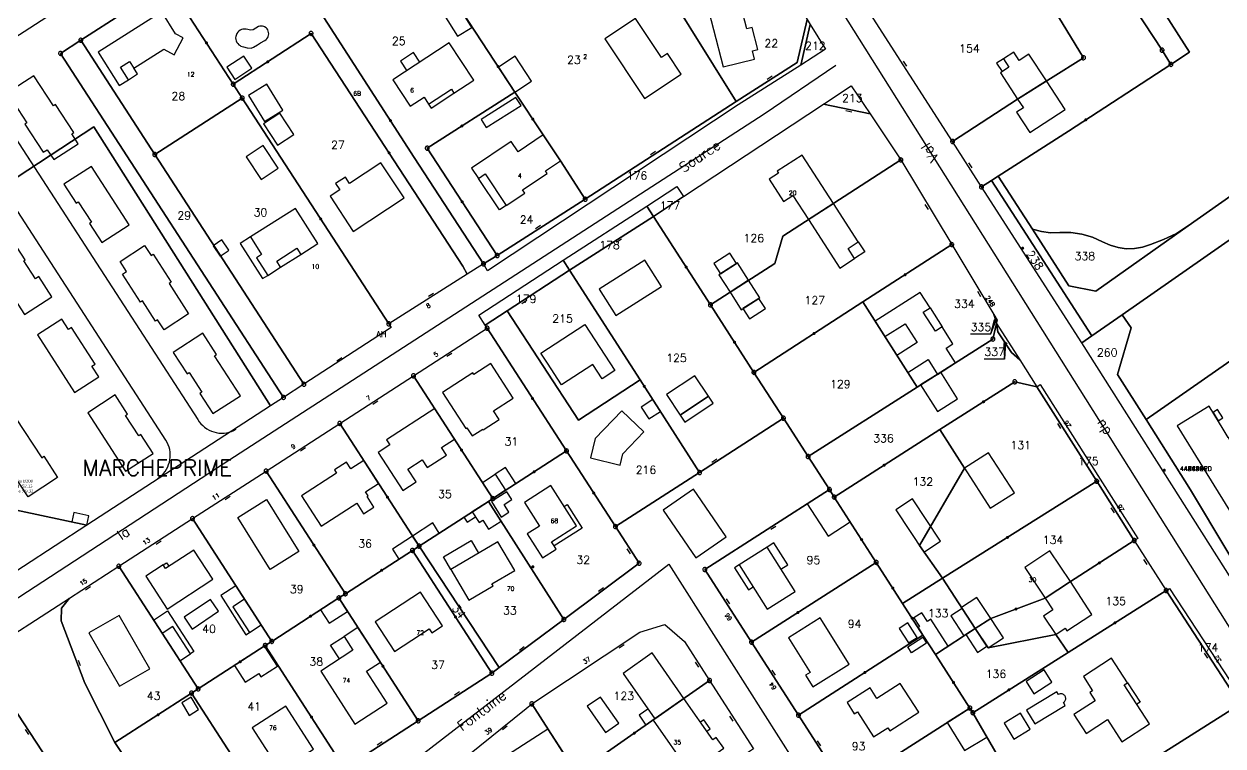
# Model space of a CAD drawing. Header units: metres. Extents: x 394605 to 1395358, y 4171135 to 6406139.
# Drawn here: x 1394621.4 to 1394921, y 4172516.6 to 4172697 of the extents above; entities that cross this region are included whole.
import ezdxf
from ezdxf import colors
from ezdxf.entities.mleader import LeaderData, LeaderLine
from ezdxf.math import Vec2, Vec3

# ---------------------------------------------------------------- set-up
doc = ezdxf.new("R2010")
doc.units = ezdxf.units.M
doc.header["$LTSCALE"] = 2
doc.layers.add('T-EAUX USEES', color=36, linetype='Continuous')
doc.layers.add('T-SECTION AH', color=3, linetype='Continuous')
doc.styles.get("Standard").update_dxf_attribs({"font": 'txt.shx'})
doc.styles.add('Times', font='times.ttf', dxfattribs={"height": 1.5})

# ---------------------------------------------------------------- blocks, each defined once
blk = doc.blocks.new('BORLIPRO')
blk.add_lwpolyline([(-0.07, 0.5), (-0.19, 0.47), (-0.31, 0.4), (-0.4, 0.31), (-0.47, 0.19), (-0.5, 0.07), (-0.5, -0.07), (-0.47, -0.19), (-0.4, -0.31), (-0.31, -0.4), (-0.19, -0.47), (-0.07, -0.5), (0.07, -0.5), (0.19, -0.47), (0.31, -0.4), (0.4, -0.31), (0.47, -0.19), (0.5, -0.07), (0.5, 0.07), (0.47, 0.19), (0.4, 0.31), (0.31, 0.4), (0.19, 0.47), (0.07, 0.5)], close=True)
blk = doc.blocks.new('CLOTMI')
at = {"const_width": 0.38}
blk.add_lwpolyline([(-0.19, 0, 1), (0.19, 0, 1)], format="xyb", close=True, dxfattribs=at)
blk = doc.blocks.new('MURNOMI')
blk.add_line((-0.75, 0.5), (0.75, 0.5))
blk = doc.blocks.new('CLOTNOMI')
at = {"const_width": 0.38}
blk.add_lwpolyline([(-0.19, 0.37, 1), (0.19, 0.37, 1)], format="xyb", close=True, dxfattribs=at)
blk = doc.blocks.new('_None')

msp = doc.modelspace()

# ---------------------------------------------------------------- linework, layer by layer
at = {"layer": 'T-SECTION AH', "color": 45, "flags": 128}
for points in [[(1394966.91, 4172475.69), (1394923.6, 4172544.72), (1394824.09, 4172702.85), (1394723.16, 4172860.13)], [(1395174.37, 4172716.21), (1395159.39, 4172625.89), (1395155.57, 4172623.12), (1395129.4, 4172663.8), (1395074.67, 4172748.88), (1394978.33, 4172681.82), (1394964.68, 4172672.32), (1394947.03, 4172660.03), (1394936.58, 4172652.76), (1394895.75, 4172624.33), (1394888.15, 4172619.04), (1394863.12, 4172657.89), (1394864.81, 4172658.97), (1394873.34, 4172645.69), (1394882.41, 4172631.56), (1394889.2, 4172630.24), (1394912.29, 4172646.51), (1394972.26, 4172688.79), (1394970.82, 4172690.83), (1394972.51, 4172692.01), (1394974.09, 4172693.13), (1394975.53, 4172691.09), (1395021.73, 4172723.52)], [(1394972.26, 4172688.79), (1394912.29, 4172646.51), (1394909.3, 4172644.66), (1394906.13, 4172643.12), (1394902.83, 4172641.91), (1394900.87, 4172641.24), (1394898.84, 4172640.88), (1394896.77, 4172640.83), (1394894.72, 4172641.09), (1394892.73, 4172641.67), (1394890.86, 4172642.54), (1394888.34, 4172643.68), (1394885.69, 4172644.45), (1394882.95, 4172644.84), (1394880.19, 4172644.84), (1394877.88, 4172644.83), (1394875.59, 4172645.12), (1394873.34, 4172645.69), (1394873.34, 4172645.69), (1394864.81, 4172658.97), (1394882.34, 4172670.22), (1394907.95, 4172686.88), (1394912.62, 4172689.92), (1394884.34, 4172734.16)], [(1394654.84, 4172583.43), (1394655.35, 4172583.81), (1394655.82, 4172584.23), (1394656.25, 4172584.7), (1394656.65, 4172585.2), (1394656.98, 4172585.73), (1394657.28, 4172586.3), (1394657.51, 4172586.88), (1394657.7, 4172587.49), (1394657.82, 4172588.11), (1394657.9, 4172588.74), (1394657.91, 4172589.37), (1394657.87, 4172590), (1394657.77, 4172590.63), (1394657.62, 4172591.24), (1394657.41, 4172591.85), (1394657.14, 4172592.42), (1394656.84, 4172592.97), (1394590.07, 4172695.93)], [(1394603.54, 4172692.62), (1394664.8, 4172598.14), (1394665.16, 4172597.61), (1394665.56, 4172597.1), (1394666.02, 4172596.64), (1394666.5, 4172596.22), (1394667.03, 4172595.84), (1394667.6, 4172595.53), (1394668.19, 4172595.25), (1394668.79, 4172595.05), (1394669.42, 4172594.88), (1394670.05, 4172594.78), (1394670.7, 4172594.75), (1394671.35, 4172594.76), (1394671.99, 4172594.85), (1394672.61, 4172594.98), (1394673.24, 4172595.19), (1394673.83, 4172595.43), (1394674.4, 4172595.74)], [(1394720.27, 4172687.45), (1394718.71, 4172689.82), (1394715.43, 4172687.68), (1394716.99, 4172685.29)], [(1394495.88, 4172401.17), (1394553.03, 4172501.51), (1394566.07, 4172515.29), (1394580.45, 4172527.94), (1394669.73, 4172586.18), (1394806.28, 4172674.49), (1394824.19, 4172686.69)], [(1394647.45, 4172683.02), (1394649.73, 4172684.47), (1394648.81, 4172685.9)], [(1394866.07, 4172688.24), (1394864.39, 4172687.15), (1394865.76, 4172685.05)], [(1394722.47, 4172676.96), (1394723.13, 4172675.95), (1394728.81, 4172679.69)], [(1394741.86, 4172651.61), (1394740.2, 4172650.51), (1394734.92, 4172658.4)], [(1394677.95, 4172643.76), (1394675.42, 4172642.15), (1394681, 4172633.35), (1394682.26, 4172634.16)], [(1394829.81, 4172642.54), (1394831.44, 4172640.02), (1394828.92, 4172638.4)], [(1394685.48, 4172636.19), (1394690.54, 4172639.41)], [(1394941.33, 4172533.08), (1394912.87, 4172580.58), (1394901.72, 4172598.17), (1394958.43, 4172637.61)], [(1394847.77, 4172626.03), (1394850.77, 4172621.3)], [(1394864.49, 4172622.67), (1394864.26, 4172623.17), (1394862.9, 4172619.46), (1394864.25, 4172623.17), (1394863.75, 4172622.94), (1394862.9, 4172619.46), (1394857.9, 4172619.46)], [(1394867.03, 4172617.05), (1394866.64, 4172617.5), (1394866.32, 4172613.26), (1394866.64, 4172617.5), (1394866.18, 4172617.11), (1394866.32, 4172613.26), (1394861.32, 4172613.26)], [(1394701.47, 4172511.02), (1394719.87, 4172522.9), (1394738.27, 4172534.78), (1394740.11, 4172536.17), (1394756.25, 4172548.21), (1394775.05, 4172562.24), (1394769.14, 4172571.4), (1394790.19, 4172584.9), (1394811.11, 4172598.5), (1394817.29, 4172588.91), (1394822.62, 4172580.67), (1394791.49, 4172560.68), (1394803.16, 4172542.52), (1394814.87, 4172524.3), (1394826.52, 4172506.17)], [(1394788.66, 4172580.75), (1394781.05, 4172575.53), (1394789.2, 4172563.62), (1394796.82, 4172568.85), (1394788.66, 4172580.75)], [(1394756.32, 4172576.41), (1394757.09, 4172576.9), (1394760.81, 4172571.03), (1394753.85, 4172566.63)], [(1394731.25, 4172573.77), (1394732.08, 4172572.49), (1394734.18, 4172573.84)], [(1394728.02, 4172560.69), (1394726.17, 4172563.84), (1394733.11, 4172567.91), (1394734.95, 4172564.77)], [(1394810.51, 4172560.78), (1394812.2, 4172561.85), (1394808.72, 4172567.33), (1394807.04, 4172566.26)], [(1394555.21, 4172280.23), (1394578.86, 4172301.13), (1394566.58, 4172335.19), (1394619.66, 4172442.66), (1394661.75, 4172472.29), (1394702.96, 4172500.62), (1394782.51, 4172562.02), (1394829.47, 4172488.07), (1394821.39, 4172471.47), (1394773.5, 4172430.64), (1394751.69, 4172417.36), (1394704.68, 4172404.96), (1394678.28, 4172396.04), (1394663.62, 4172383.86), (1394649.83, 4172367.03), (1394636.71, 4172348.02), (1394606.35, 4172317.86), (1394584.46, 4172305.83)], [(1394656.17, 4172561.84), (1394657.01, 4172562.38), (1394657.61, 4172561.45)], [(1394800.08, 4172561.85), (1394798.89, 4172561.1), (1394802.36, 4172555.62), (1394803.54, 4172556.37)], [(1394674.31, 4172556.61), (1394670.52, 4172554.16), (1394676.84, 4172544.38), (1394677.68, 4172544.93)], [(1394632.32, 4172505.46), (1394610.27, 4172539.04), (1394632.75, 4172553.56), (1394630.76, 4172551.06), (1394630.69, 4172547.85), (1394636.55, 4172532.29), (1394644.1, 4172517.45), (1394654.07, 4172502.39)], [(1394653.73, 4172548.07), (1394657.25, 4172550.35), (1394663.82, 4172540.18), (1394662.98, 4172539.63)], [(1394732.26, 4172514.25), (1394746.83, 4172525.99), (1394748.26, 4172527.13), (1394775.23, 4172545.06), (1394781.5, 4172546.93), (1394786.4, 4172542.71), (1394792.66, 4172532.96), (1394803.63, 4172515.88)], [(1394700.21, 4172538.35), (1394697.98, 4172541.8), (1394701.34, 4172543.97)], [(1394897.11, 4172532.41), (1394900.28, 4172527.55), (1394899.43, 4172527.01)], [(1394777.25, 4172525.84), (1394775.04, 4172524.29), (1394776.76, 4172521.83)], [(1394792.02, 4172520.28), (1394792.84, 4172520.85), (1394791.24, 4172523.14), (1394790.41, 4172522.57)]]:
    msp.add_lwpolyline(points, dxfattribs=at)
for points in [[(1394638.83, 4172671.27), (1394578.35, 4172631.67), (1394525.51, 4172712.37), (1394525.88, 4172714.12), (1394529.31, 4172730.42), (1394630.71, 4172794.93), (1394635.75, 4172798.14), (1394659.52, 4172760.79), (1394683.21, 4172723.58), (1394657.39, 4172706.98), (1394635.54, 4172692.89), (1394630.52, 4172689.62), (1394686.23, 4172603.69), (1394682.97, 4172601.57), (1394638.83, 4172671.27)], [(1394907.95, 4172686.88), (1394905.72, 4172690.41), (1394890.03, 4172714.42), (1394879.4, 4172730.98), (1394884.34, 4172734.16), (1394912.62, 4172689.92), (1394907.95, 4172686.88)], [(1394879.4, 4172730.98), (1394890.03, 4172714.42), (1394905.72, 4172690.41), (1394907.95, 4172686.88), (1394882.34, 4172670.22), (1394864.81, 4172658.97), (1394863.12, 4172657.89), (1394860.6, 4172656.27), (1394853.4, 4172667.62), (1394869.64, 4172678.19), (1394886.1, 4172688.52), (1394877.79, 4172702.17), (1394880.19, 4172703.74), (1394875.5, 4172710.97), (1394863.69, 4172703.39), (1394855.46, 4172715.68), (1394879.4, 4172730.98)], [(1394798.24, 4172728.56), (1394817.09, 4172698.11), (1394814.55, 4172687.33), (1394799.28, 4172677.63), (1394776.21, 4172714.69), (1394781.08, 4172717.76), (1394798.24, 4172728.56)], [(1394732.11, 4172634.48), (1394731.05, 4172636.47), (1394693.1, 4172694.62), (1394673.67, 4172681.89), (1394657.39, 4172706.98), (1394683.21, 4172723.58), (1394695.77, 4172703.54), (1394695.56, 4172699.72), (1394718.86, 4172663.63), (1394736.17, 4172637.04), (1394732.11, 4172634.48)], [(1394792.72, 4172714.65), (1394794.94, 4172705.93), (1394791.27, 4172704.99), (1394796.03, 4172686.26), (1394803.89, 4172688.21), (1394803.38, 4172690.24), (1394804.7, 4172690.58), (1394803.29, 4172696.12), (1394801.97, 4172695.79), (1394800.51, 4172701.52), (1394801.83, 4172701.86), (1394798.21, 4172716.05), (1394792.72, 4172714.65)], [(1394855.46, 4172715.68), (1394863.69, 4172703.39), (1394875.5, 4172710.97), (1394880.19, 4172703.74), (1394877.79, 4172702.17), (1394886.1, 4172688.52), (1394869.64, 4172678.19), (1394853.4, 4172667.62), (1394832.04, 4172700.71), (1394855.46, 4172715.68)], [(1394776.21, 4172714.69), (1394799.28, 4172677.63), (1394761.6, 4172653.18), (1394755.46, 4172662.76), (1394751.12, 4172669.24), (1394744, 4172679.96), (1394729.12, 4172702.64), (1394742.81, 4172702.64), (1394757.04, 4172702.63), (1394761.11, 4172705.2), (1394773.92, 4172713.25), (1394776.21, 4172714.69)], [(1394614.77, 4172690.81), (1394632.23, 4172702.06), (1394628.1, 4172708.48), (1394621.55, 4172704.27), (1394621.88, 4172703.77), (1394617.36, 4172700.86), (1394617.07, 4172701.33), (1394610.65, 4172697.2), (1394614.77, 4172690.81)], [(1394675.9, 4172678.46), (1394654.04, 4172664.36), (1394635.54, 4172692.89), (1394657.39, 4172706.98), (1394673.67, 4172681.89), (1394675.9, 4172678.46)], [(1394698.8, 4172703.46), (1394729.12, 4172702.64), (1394744, 4172679.96), (1394722.13, 4172665.93), (1394739.61, 4172639.12), (1394736.17, 4172637.04), (1394718.86, 4172663.63), (1394695.56, 4172699.72), (1394695.77, 4172703.54), (1394698.8, 4172703.46)], [(1394729.83, 4172701.54), (1394726.27, 4172699.31), (1394729.67, 4172693.88), (1394733.24, 4172696.11), (1394729.83, 4172701.54)], [(1394655.79, 4172700.01), (1394639.87, 4172689.93), (1394645.16, 4172681.58), (1394647.45, 4172683.02), (1394645.47, 4172686.14), (1394647.75, 4172687.59), (1394648.81, 4172685.9), (1394656.33, 4172690.66), (1394658.93, 4172689.26), (1394661.16, 4172693.51), (1394659.26, 4172694.53), (1394655.79, 4172700.01)], [(1394799.28, 4172677.63), (1394814.55, 4172687.33), (1394817.09, 4172698.11), (1394817.83, 4172696.87), (1394815.44, 4172686.7), (1394799.81, 4172676.78), (1394737.2, 4172635.33), (1394736.17, 4172637.04), (1394739.61, 4172639.12), (1394761.6, 4172653.18), (1394799.28, 4172677.63)], [(1394774.14, 4172698.37), (1394766.48, 4172693.27), (1394776.44, 4172678.33), (1394785.59, 4172684.43), (1394782.18, 4172689.55), (1394780.68, 4172688.55), (1394774.14, 4172698.37)], [(1394673.67, 4172681.89), (1394693.1, 4172694.62), (1394731.05, 4172636.47), (1394732.11, 4172634.48), (1394712.51, 4172622.06), (1394675.9, 4172678.46), (1394673.67, 4172681.89)], [(1394679.94, 4172696.34), (1394678.61, 4172695.53), (1394678.07, 4172695.42), (1394676.85, 4172695.66), (1394676.47, 4172695.69), (1394676.08, 4172695.66), (1394675.71, 4172695.56), (1394675.36, 4172695.39), (1394675.04, 4172695.17), (1394674.77, 4172694.9), (1394674.55, 4172694.58), (1394674.35, 4172694.11), (1394674.29, 4172693.86), (1394674.25, 4172693.47), (1394674.29, 4172693.09), (1394674.39, 4172692.72), (1394674.55, 4172692.37), (1394674.77, 4172692.05), (1394675.04, 4172691.78), (1394675.36, 4172691.55), (1394675.59, 4172691.45), (1394676.2, 4172691.26), (1394677.12, 4172690.97), (1394678.1, 4172690.96), (1394678.73, 4172691.15), (1394679.73, 4172691.74), (1394680.48, 4172692.22), (1394681.56, 4172692.86), (1394681.84, 4172693.05), (1394682.08, 4172693.29), (1394682.27, 4172693.56), (1394682.41, 4172693.87), (1394682.5, 4172694.19), (1394682.53, 4172694.53), (1394682.5, 4172694.86), (1394682.41, 4172695.19), (1394682.27, 4172695.49), (1394682.12, 4172695.71), (1394681.84, 4172696.01), (1394681.44, 4172696.26), (1394681.26, 4172696.34), (1394680.93, 4172696.43), (1394680.67, 4172696.45), (1394680.26, 4172696.43), (1394679.94, 4172696.34)], [(1394817.83, 4172696.87), (1394821.67, 4172690.65), (1394815.44, 4172686.7), (1394817.83, 4172696.87)], [(1394691.32, 4172606.95), (1394686.23, 4172603.69), (1394630.52, 4172689.62), (1394635.54, 4172692.89), (1394654.04, 4172664.36), (1394691.32, 4172606.95)], [(1394727.62, 4172692.28), (1394713.53, 4172683.02), (1394717.88, 4172676.4), (1394721.34, 4172678.68), (1394722.47, 4172676.96), (1394728.15, 4172680.69), (1394728.81, 4172679.69), (1394733.76, 4172682.93), (1394727.62, 4172692.28)], [(1394674.02, 4172683.11), (1394678.29, 4172685.92), (1394676.3, 4172688.95), (1394672.03, 4172686.15), (1394674.02, 4172683.11)], [(1394744, 4172679.96), (1394748.18, 4172682.71), (1394744.08, 4172688.95), (1394739.91, 4172686.2), (1394744, 4172679.96)], [(1394872.48, 4172689.44), (1394870.04, 4172687.84), (1394868.67, 4172689.93), (1394866.07, 4172688.24), (1394867.43, 4172686.15), (1394865.34, 4172684.78), (1394869.64, 4172678.19), (1394876.86, 4172682.72), (1394872.48, 4172689.44)], [(1394633.81, 4172669.88), (1394629.28, 4172676.85), (1394628.75, 4172676.51), (1394623.85, 4172684.05), (1394617.73, 4172680.08), (1394619.34, 4172677.61), (1394618.84, 4172677.29), (1394622.12, 4172672.23), (1394621.62, 4172671.9), (1394626.17, 4172664.9), (1394627.17, 4172665.55), (1394628.79, 4172663.07), (1394634.93, 4172667.06), (1394633.31, 4172669.55), (1394633.81, 4172669.88)], [(1394876.86, 4172682.72), (1394869.64, 4172678.19), (1394871.07, 4172676), (1394869.4, 4172674.91), (1394872.68, 4172669.88), (1394881.49, 4172675.64), (1394876.86, 4172682.72)], [(1394682.08, 4172681.92), (1394677.47, 4172679.13), (1394681.44, 4172672.6), (1394686.05, 4172675.4), (1394682.08, 4172681.92)], [(1394739.61, 4172639.12), (1394722.13, 4172665.93), (1394744, 4172679.96), (1394751.12, 4172669.24), (1394755.46, 4172662.76), (1394761.6, 4172653.18), (1394739.61, 4172639.12)], [(1394821.13, 4172676.93), (1394828.08, 4172681.52), (1394832.76, 4172674.51), (1394821.13, 4172676.93)], [(1394712.51, 4172622.06), (1394713.14, 4172621.11), (1394691.32, 4172606.95), (1394654.04, 4172664.36), (1394675.9, 4172678.46), (1394712.51, 4172622.06)], [(1394735.58, 4172673.13), (1394736.85, 4172671.12), (1394745.56, 4172676.61), (1394744.3, 4172678.62), (1394735.58, 4172673.13)], [(1394840.46, 4172662.99), (1394810.98, 4172643.95), (1394808.96, 4172637.17), (1394792.9, 4172626.79), (1394778.66, 4172648.9), (1394786.18, 4172653.85), (1394821.13, 4172676.93), (1394832.76, 4172674.51), (1394840.46, 4172662.99)], [(1394685.33, 4172674.72), (1394681.19, 4172672.04), (1394684.68, 4172666.67), (1394688.81, 4172669.36), (1394685.33, 4172674.72)], [(1394578.35, 4172631.67), (1394638.83, 4172671.27), (1394682.97, 4172601.57), (1394637.05, 4172571.75), (1394614.3, 4172576.58), (1394586.2, 4172619.69), (1394578.35, 4172631.67)], [(1394751.12, 4172669.24), (1394744.85, 4172665.05), (1394743.13, 4172667.62), (1394733.2, 4172660.97), (1394734.92, 4172658.4), (1394736.58, 4172659.51), (1394741.86, 4172651.61), (1394746.52, 4172654.73), (1394745.97, 4172655.57), (1394752.07, 4172659.65), (1394751.68, 4172660.24), (1394755.46, 4172662.76), (1394751.12, 4172669.24)], [(1394680.61, 4172658.11), (1394684.88, 4172660.95), (1394681.14, 4172666.61), (1394676.86, 4172663.78), (1394680.61, 4172658.11)], [(1394710.56, 4172662.29), (1394702.71, 4172657.12), (1394701.67, 4172658.71), (1394699.23, 4172657.11), (1394700.28, 4172655.52), (1394697.85, 4172653.93), (1394703.65, 4172645.14), (1394716.35, 4172653.5), (1394710.56, 4172662.29)], [(1394803.75, 4172609.94), (1394792.9, 4172626.79), (1394808.96, 4172637.17), (1394810.98, 4172643.95), (1394840.46, 4172662.99), (1394853.18, 4172641.85), (1394830.99, 4172627.53), (1394803.75, 4172609.94)], [(1394815.82, 4172664.21), (1394809.59, 4172660.2), (1394809.92, 4172659.7), (1394807.56, 4172658.18), (1394811.15, 4172652.62), (1394813.5, 4172654.14), (1394817.41, 4172648.1), (1394823.63, 4172652.11), (1394815.82, 4172664.21)], [(1394647.68, 4172646.79), (1394638.2, 4172661.4), (1394631.34, 4172656.94), (1394634.44, 4172652.18), (1394634.94, 4172652.51), (1394638.22, 4172647.45), (1394637.72, 4172647.12), (1394640.83, 4172642.34), (1394647.68, 4172646.79)], [(1394786.18, 4172653.85), (1394778.66, 4172648.9), (1394777.02, 4172651.41), (1394784.52, 4172656.36), (1394786.18, 4172653.85)], [(1394860.6, 4172656.27), (1394863.12, 4172657.89), (1394888.15, 4172619.04), (1394885.69, 4172617.33), (1394860.6, 4172656.27)], [(1394901.72, 4172598.17), (1394894.63, 4172609.37), (1394897.97, 4172621.09), (1394895.75, 4172624.33), (1394936.58, 4172652.76), (1394942.17, 4172655.02), (1394943.18, 4172655.48), (1394944.23, 4172655.81), (1394945.32, 4172656), (1394946.42, 4172656.05), (1394947.53, 4172655.97), (1394948.61, 4172655.74), (1394949.65, 4172655.38), (1394950.64, 4172654.89), (1394951.57, 4172654.28), (1394952.4, 4172653.56), (1394953.14, 4172652.74), (1394953.77, 4172651.83), (1394955.67, 4172648.78), (1394957.64, 4172645.79), (1394959.7, 4172642.85), (1394961.83, 4172639.97), (1394958.43, 4172637.61), (1394901.72, 4172598.17)], [(1394689.23, 4172650.91), (1394677.95, 4172643.76), (1394680.74, 4172639.36), (1394679.48, 4172638.55), (1394682.26, 4172634.16), (1394685.48, 4172636.19), (1394684.51, 4172637.71), (1394689.58, 4172640.92), (1394690.54, 4172639.41), (1394694.8, 4172642.11), (1394689.23, 4172650.91)], [(1394777.02, 4172651.41), (1394778.66, 4172648.9), (1394757.71, 4172635.48), (1394756.09, 4172638), (1394777.02, 4172651.41)], [(1394823.63, 4172652.11), (1394817.41, 4172648.1), (1394825.22, 4172636), (1394828.92, 4172638.4), (1394827.29, 4172640.91), (1394829.81, 4172642.54), (1394823.63, 4172652.11)], [(1394811.11, 4172598.5), (1394790.19, 4172584.9), (1394775.3, 4172608.09), (1394757.71, 4172635.48), (1394778.66, 4172648.9), (1394792.9, 4172626.79), (1394803.75, 4172609.94), (1394811.11, 4172598.5)], [(1394882.41, 4172631.56), (1394873.34, 4172645.69), (1394875.59, 4172645.12), (1394877.88, 4172644.83), (1394880.19, 4172644.84), (1394882.95, 4172644.84), (1394885.69, 4172644.45), (1394888.34, 4172643.68), (1394890.86, 4172642.54), (1394892.73, 4172641.67), (1394894.72, 4172641.09), (1394896.77, 4172640.83), (1394898.84, 4172640.88), (1394900.87, 4172641.24), (1394902.83, 4172641.91), (1394906.13, 4172643.12), (1394909.3, 4172644.66), (1394912.29, 4172646.51), (1394889.2, 4172630.24), (1394882.41, 4172631.56)], [(1394611.15, 4172640.31), (1394621.47, 4172624.37), (1394628.32, 4172628.81), (1394625.05, 4172633.86), (1394624.21, 4172633.31), (1394621.3, 4172637.82), (1394621.66, 4172638.04), (1394617.53, 4172644.44), (1394611.15, 4172640.31)], [(1394653.62, 4172639.44), (1394658.14, 4172632.46), (1394657.61, 4172632.12), (1394662.49, 4172624.55), (1394656.36, 4172620.6), (1394654.77, 4172623.07), (1394654.27, 4172622.74), (1394650.99, 4172627.81), (1394650.49, 4172627.49), (1394645.96, 4172634.5), (1394646.98, 4172635.15), (1394645.36, 4172637.64), (1394651.51, 4172641.62), (1394653.12, 4172639.13), (1394653.62, 4172639.44)], [(1394670.84, 4172643), (1394668.63, 4172641.51), (1394670.38, 4172638.93), (1394672.37, 4172640.29), (1394672.58, 4172640.42), (1394670.84, 4172643)], [(1394830.99, 4172627.53), (1394853.18, 4172641.85), (1394863.72, 4172624.35), (1394864.37, 4172622.28), (1394864.34, 4172622.17), (1394863.47, 4172618.26), (1394844.53, 4172606.23), (1394830.99, 4172627.53)], [(1394757.71, 4172635.48), (1394742.08, 4172625.28), (1394736.61, 4172621.71), (1394735, 4172624.24), (1394756.09, 4172638), (1394757.71, 4172635.48)], [(1394765.08, 4172630.69), (1394769.24, 4172624.16), (1394780.65, 4172631.42), (1394776.49, 4172637.96), (1394765.08, 4172630.69)], [(1394797.73, 4172639.67), (1394793.75, 4172637.1), (1394795.38, 4172634.58), (1394799.36, 4172637.16), (1394797.73, 4172639.67)], [(1394742.08, 4172625.28), (1394757.71, 4172635.48), (1394775.3, 4172608.09), (1394759.88, 4172598.01), (1394742.08, 4172625.28)], [(1394799.61, 4172637.32), (1394794.95, 4172634.31), (1394797.78, 4172629.95), (1394802.43, 4172632.95), (1394799.61, 4172637.32)], [(1394568.25, 4172625.06), (1394578.35, 4172631.67), (1394586.2, 4172619.69), (1394614.3, 4172576.58), (1394637.05, 4172571.75), (1394613.25, 4172556.27), (1394606.69, 4172566.32), (1394576.14, 4172613.1), (1394568.25, 4172625.06)], [(1394802.43, 4172632.95), (1394797.78, 4172629.95), (1394800.6, 4172625.58), (1394805.25, 4172628.59), (1394802.43, 4172632.95)], [(1394846.08, 4172624.96), (1394847.77, 4172626.03), (1394845.3, 4172629.91), (1394834.03, 4172622.75), (1394836.5, 4172618.87), (1394841.56, 4172622.09), (1394844.57, 4172617.36), (1394839.5, 4172614.14), (1394842.18, 4172609.92), (1394847.25, 4172613.13), (1394849.6, 4172609.44), (1394854.11, 4172612.32), (1394851.76, 4172616.02), (1394853.45, 4172617.09), (1394850.77, 4172621.3), (1394849.08, 4172620.23), (1394846.08, 4172624.96)], [(1394805, 4172628.42), (1394801.02, 4172625.85), (1394802.64, 4172623.33), (1394806.63, 4172625.9), (1394805, 4172628.42)], [(1394830.99, 4172627.53), (1394844.53, 4172606.23), (1394817.29, 4172588.91), (1394811.11, 4172598.5), (1394803.75, 4172609.94), (1394830.99, 4172627.53)], [(1394624.72, 4172619.33), (1394634.02, 4172604.94), (1394640.06, 4172608.85), (1394638.36, 4172611.49), (1394639.17, 4172612.02), (1394633.27, 4172621.16), (1394632.48, 4172620.65), (1394630.79, 4172623.26), (1394624.72, 4172619.33)], [(1394756.91, 4172590.31), (1394737.09, 4172620.97), (1394736.61, 4172621.71), (1394742.08, 4172625.28), (1394759.88, 4172598.01), (1394775.3, 4172608.09), (1394790.19, 4172584.9), (1394769.14, 4172571.4), (1394756.91, 4172590.31)], [(1394863.72, 4172624.35), (1394864.53, 4172623.01), (1394864.37, 4172622.28), (1394863.72, 4172624.35)], [(1394885.69, 4172617.33), (1394888.15, 4172619.04), (1394895.75, 4172624.33), (1394897.97, 4172621.09), (1394894.63, 4172609.37), (1394901.72, 4172598.17), (1394912.87, 4172580.58), (1394941.33, 4172533.08), (1394945.8, 4172525.96), (1394950.26, 4172518.84), (1394954.73, 4172511.72), (1394959.72, 4172503.75), (1394967.32, 4172491.6), (1394965.93, 4172490.63), (1394885.69, 4172617.33)], [(1394675.46, 4172604.09), (1394668.98, 4172614.07), (1394669.5, 4172614.41), (1394666.06, 4172619.71), (1394658.65, 4172614.91), (1394662.11, 4172609.57), (1394662.62, 4172609.91), (1394665.81, 4172605.01), (1394665.32, 4172604.69), (1394668.59, 4172599.63), (1394675.46, 4172604.09)], [(1394737.09, 4172620.97), (1394756.91, 4172590.31), (1394738.5, 4172578.41), (1394718.69, 4172609.08), (1394737.09, 4172620.97)], [(1394761.49, 4172621.89), (1394769.01, 4172610.41), (1394765.84, 4172608.33), (1394763.49, 4172611.92), (1394755.71, 4172606.82), (1394752.18, 4172612.2), (1394750.54, 4172614.71), (1394761.49, 4172621.89)], [(1394822.62, 4172580.67), (1394817.29, 4172588.91), (1394844.53, 4172606.23), (1394863.47, 4172618.26), (1394864.34, 4172622.17), (1394864.72, 4172620.08), (1394868.07, 4172614.9), (1394870.17, 4172613.05), (1394874.45, 4172606.34), (1394868.92, 4172607.58), (1394850.23, 4172595.65), (1394823.82, 4172578.78), (1394822.62, 4172580.67)], [(1394864.34, 4172622.17), (1394870.17, 4172613.05), (1394868.07, 4172614.9), (1394864.72, 4172620.08), (1394864.34, 4172622.17)], [(1394725.96, 4172604.91), (1394731.8, 4172595.89), (1394732.06, 4172596.05), (1394733.35, 4172594.06), (1394735.99, 4172595.76), (1394736.12, 4172595.58), (1394740.06, 4172598.14), (1394738.65, 4172600.32), (1394743.58, 4172603.51), (1394738.01, 4172612.11), (1394733.81, 4172609.39), (1394733.55, 4172609.82), (1394725.96, 4172604.91)], [(1394738.5, 4172578.41), (1394737.4, 4172577.71), (1394720.08, 4172566.53), (1394700.27, 4172597.18), (1394718.69, 4172609.08), (1394738.5, 4172578.41)], [(1394788.95, 4172609.11), (1394781.89, 4172604.38), (1394785.35, 4172599.22), (1394792.41, 4172603.95), (1394788.95, 4172609.11)], [(1394889.39, 4172582.72), (1394850.86, 4172558.49), (1394845.14, 4172566.69), (1394856.4, 4172585.97), (1394850.23, 4172595.65), (1394868.92, 4172607.58), (1394874.45, 4172606.34), (1394889.39, 4172582.72)], [(1394850.43, 4172609.98), (1394845.41, 4172606.79), (1394849.63, 4172600.15), (1394854.64, 4172603.35), (1394850.43, 4172609.98)], [(1394898.79, 4172567.92), (1394889.39, 4172582.72), (1394874.45, 4172606.34), (1394875.3, 4172606.88), (1394890.24, 4172583.27), (1394899.64, 4172568.46), (1394898.79, 4172567.92)], [(1394637.31, 4172599.85), (1394646.76, 4172585.23), (1394653.62, 4172589.67), (1394650.54, 4172594.44), (1394650.04, 4172594.12), (1394646.77, 4172599.18), (1394647.26, 4172599.51), (1394644.16, 4172604.29), (1394637.31, 4172599.85)], [(1394775.59, 4172601.25), (1394777.49, 4172598.29), (1394780.42, 4172600.16), (1394778.52, 4172603.12), (1394775.59, 4172601.25)], [(1394792.41, 4172603.95), (1394785.35, 4172599.22), (1394786.52, 4172597.47), (1394793.58, 4172602.21), (1394792.41, 4172603.95)], [(1394619.25, 4172598.57), (1394625.79, 4172588.62), (1394626.31, 4172588.97), (1394629.77, 4172583.68), (1394622.39, 4172578.83), (1394618.91, 4172584.14), (1394619.42, 4172584.48), (1394616.21, 4172589.37), (1394615.72, 4172589.04), (1394612.41, 4172594.08), (1394619.25, 4172598.57)], [(1394724, 4172600.87), (1394711.96, 4172593.1), (1394712.78, 4172591.84), (1394709.84, 4172589.93), (1394716, 4172580.4), (1394719.36, 4172582.57), (1394717.29, 4172585.76), (1394720.84, 4172588.06), (1394722.09, 4172586.13), (1394726.97, 4172589.27), (1394725.71, 4172591.2), (1394728.9, 4172593.27), (1394724, 4172600.87)], [(1394764.09, 4172593.4), (1394762.92, 4172588.6), (1394770.3, 4172586.79), (1394771, 4172589.62), (1394776.26, 4172595.09), (1394770.78, 4172600.36), (1394764.09, 4172593.4)], [(1394922.3, 4172593.7), (1394922.28, 4172593.69), (1394921.01, 4172595.76), (1394921.02, 4172595.77), (1394917.49, 4172601.5), (1394909.51, 4172596.59), (1394922.56, 4172575.41), (1394930.54, 4172580.33), (1394922.3, 4172593.7)], [(1394919.62, 4172600.64), (1394918.46, 4172599.92), (1394919.74, 4172597.85), (1394920.9, 4172598.57), (1394919.62, 4172600.64)], [(1394681.87, 4172585.29), (1394700.27, 4172597.18), (1394720.08, 4172566.53), (1394718.45, 4172565.47), (1394701.68, 4172554.62), (1394681.87, 4172585.29)], [(1394850.86, 4172558.49), (1394840.9, 4172552.22), (1394834.31, 4172562.48), (1394823.82, 4172578.78), (1394850.23, 4172595.65), (1394856.4, 4172585.97), (1394845.14, 4172566.69), (1394850.86, 4172558.49)], [(1394737.4, 4172577.71), (1394738.5, 4172578.41), (1394756.91, 4172590.31), (1394769.14, 4172571.4), (1394775.05, 4172562.24), (1394756.25, 4172548.21), (1394737.4, 4172577.71)], [(1394862.81, 4172575.98), (1394868.82, 4172579.82), (1394862.4, 4172589.82), (1394856.4, 4172585.97), (1394862.81, 4172575.98)], [(1394706.2, 4172574.62), (1394708.82, 4172576.3), (1394707.13, 4172578.93), (1394707.38, 4172579.09), (1394706.73, 4172580.09), (1394709.97, 4172582.18), (1394706.25, 4172587.93), (1394703.02, 4172585.85), (1394701.95, 4172587.53), (1394698.92, 4172585.58), (1394699.46, 4172584.75), (1394690.7, 4172579.1), (1394695.6, 4172571.5), (1394704.51, 4172577.23), (1394706.2, 4172574.62)], [(1394663.45, 4172573.4), (1394681.87, 4172585.29), (1394701.68, 4172554.62), (1394700.05, 4172553.59), (1394683.26, 4172542.74), (1394663.45, 4172573.4)], [(1394741.71, 4172580.49), (1394738.5, 4172578.41), (1394735.9, 4172582.43), (1394739.11, 4172584.52), (1394741.71, 4172580.49)], [(1394741.71, 4172580.49), (1394744.27, 4172582.15), (1394741.69, 4172586.15), (1394739.12, 4172584.5), (1394741.71, 4172580.49)], [(1394753.01, 4172581.64), (1394746.39, 4172577.45), (1394750.14, 4172571.54), (1394747.1, 4172569.62), (1394750.92, 4172563.58), (1394754.38, 4172565.78), (1394753.85, 4172566.63), (1394753.21, 4172567.64), (1394759.4, 4172571.57), (1394753.01, 4172581.64)], [(1394803.16, 4172542.52), (1394791.49, 4172560.68), (1394822.62, 4172580.67), (1394823.82, 4172578.78), (1394834.31, 4172562.48), (1394803.16, 4172542.52)], [(1394822.62, 4172580.67), (1394817.08, 4172577.11), (1394822.28, 4172569.05), (1394827.79, 4172572.61), (1394823.82, 4172578.78), (1394822.62, 4172580.67)], [(1394859.07, 4172545.97), (1394850.86, 4172558.49), (1394889.39, 4172582.72), (1394898.79, 4172567.92), (1394882.81, 4172557.66), (1394876.53, 4172553.5), (1394862.91, 4172548.49), (1394859.07, 4172545.97)], [(1394690.08, 4172565.17), (1394682.88, 4172560.68), (1394674.8, 4172573.66), (1394682, 4172578.15), (1394690.08, 4172565.17)], [(1394756.25, 4172548.21), (1394740.11, 4172536.17), (1394720.08, 4172566.53), (1394737.4, 4172577.71), (1394756.25, 4172548.21)], [(1394737.4, 4172577.71), (1394733.37, 4172575.11), (1394735.09, 4172572.41), (1394736.01, 4172573), (1394737.47, 4172570.73), (1394740.56, 4172572.76), (1394737.4, 4172577.71)], [(1394742.03, 4172580.13), (1394738.16, 4172577.69), (1394740.62, 4172573.8), (1394742.54, 4172575.02), (1394741.31, 4172576.96), (1394743.25, 4172578.19), (1394742.03, 4172580.13)], [(1394843.38, 4172578.36), (1394839.25, 4172575.63), (1394846.22, 4172565.06), (1394850.35, 4172567.79), (1394843.38, 4172578.36)], [(1394633.3, 4172572.58), (1394637.05, 4172571.75), (1394637.57, 4172574.11), (1394633.82, 4172574.93), (1394633.3, 4172572.58)], [(1394681.66, 4172541.7), (1394664.86, 4172530.86), (1394645.04, 4172561.5), (1394663.45, 4172573.4), (1394683.26, 4172542.74), (1394681.66, 4172541.7)], [(1394720.09, 4172566.53), (1394725.13, 4172569.79), (1394723.5, 4172572.31), (1394718.46, 4172569.05), (1394720.09, 4172566.53)], [(1394720.09, 4172566.53), (1394718.45, 4172569.05), (1394713.41, 4172565.79), (1394715.04, 4172563.27), (1394720.09, 4172566.53)], [(1394740.11, 4172536.17), (1394738.27, 4172534.78), (1394718.45, 4172565.47), (1394720.08, 4172566.53), (1394740.11, 4172536.17)], [(1394739.78, 4172567.6), (1394728.02, 4172560.69), (1394732.51, 4172553.05), (1394738.58, 4172556.61), (1394738.3, 4172557.08), (1394744, 4172560.42), (1394739.78, 4172567.6)], [(1394807.04, 4172566.26), (1394800.08, 4172561.85), (1394807.07, 4172550.8), (1394814.04, 4172555.21), (1394807.04, 4172566.26)], [(1394906.73, 4172555.43), (1394882.23, 4172539.94), (1394879.16, 4172544.45), (1394862.25, 4172541.12), (1394859.07, 4172545.97), (1394862.91, 4172548.49), (1394876.53, 4172553.5), (1394882.81, 4172557.66), (1394898.79, 4172567.92), (1394906.73, 4172555.43)], [(1394663.83, 4172565.52), (1394656.77, 4172560.91), (1394656.17, 4172561.84), (1394651.82, 4172558.99), (1394657.14, 4172550.81), (1394668.57, 4172558.26), (1394663.83, 4172565.52)], [(1394738.27, 4172534.78), (1394719.87, 4172522.9), (1394700.05, 4172553.59), (1394701.68, 4172554.62), (1394718.45, 4172565.47), (1394738.27, 4172534.78)], [(1394877.71, 4172565.38), (1394871.42, 4172561.22), (1394876.53, 4172553.5), (1394882.81, 4172557.66), (1394877.71, 4172565.38)], [(1394664.86, 4172530.86), (1394663.25, 4172529.82), (1394644.1, 4172517.45), (1394636.55, 4172532.29), (1394630.69, 4172547.85), (1394630.76, 4172551.06), (1394632.75, 4172553.56), (1394645.04, 4172561.5), (1394664.86, 4172530.86)], [(1394834.31, 4172562.48), (1394840.9, 4172552.22), (1394845.99, 4172544.3), (1394814.87, 4172524.3), (1394803.16, 4172542.52), (1394834.31, 4172562.48)], [(1394850.86, 4172558.49), (1394859.07, 4172545.97), (1394849.12, 4172539.45), (1394845.99, 4172544.3), (1394840.9, 4172552.22), (1394850.86, 4172558.49)], [(1394882.81, 4172557.66), (1394876.53, 4172553.5), (1394878.45, 4172550.59), (1394876.12, 4172549.04), (1394879.16, 4172544.45), (1394881.49, 4172546), (1394881.93, 4172545.33), (1394888.22, 4172549.49), (1394882.81, 4172557.66)], [(1394720.46, 4172555.02), (1394709.14, 4172547.58), (1394713.97, 4172540.22), (1394722.62, 4172545.9), (1394723.28, 4172544.9), (1394725.96, 4172546.66), (1394720.46, 4172555.02)], [(1394859.48, 4172553.73), (1394855.62, 4172551.21), (1394859.07, 4172545.97), (1394862.91, 4172548.49), (1394859.48, 4172553.73)], [(1394858.46, 4172524.92), (1394882.23, 4172539.94), (1394906.73, 4172555.43), (1394925.28, 4172527.06), (1394875.39, 4172495.53), (1394871.5, 4172502.29), (1394858.46, 4172524.92)], [(1394925.28, 4172527.06), (1394906.73, 4172555.43), (1394907.57, 4172555.98), (1394926.13, 4172527.6), (1394925.28, 4172527.06)], [(1394669.95, 4172550.26), (1394667.95, 4172553.21), (1394661.38, 4172548.76), (1394663.38, 4172545.81), (1394669.95, 4172550.26)], [(1394676.48, 4172553.24), (1394673.54, 4172551.34), (1394677.68, 4172544.93), (1394680.62, 4172546.83), (1394676.48, 4172553.24)], [(1394719.87, 4172522.9), (1394701.47, 4172511.02), (1394681.66, 4172541.7), (1394683.26, 4172542.74), (1394700.05, 4172553.59), (1394719.87, 4172522.9)], [(1394695.43, 4172550.6), (1394697.6, 4172547.25), (1394702.22, 4172550.23), (1394700.05, 4172553.59), (1394695.43, 4172550.6)], [(1394855.78, 4172550.98), (1394852.95, 4172549.12), (1394856.23, 4172544.11), (1394859.07, 4172545.97), (1394855.78, 4172550.98)], [(1394645.16, 4172549.24), (1394637.57, 4172544.9), (1394645.21, 4172531.56), (1394652.79, 4172535.9), (1394645.16, 4172549.24)], [(1394820.31, 4172548.59), (1394812.36, 4172543.61), (1394817.77, 4172534.97), (1394816.67, 4172534.28), (1394818.48, 4172531.41), (1394827.53, 4172537.08), (1394820.31, 4172548.59)], [(1394847.97, 4172548.26), (1394847.12, 4172547.71), (1394845.71, 4172549.9), (1394843.7, 4172548.6), (1394845.11, 4172546.42), (1394844.77, 4172546.2), (1394845.99, 4172544.3), (1394849.12, 4172539.45), (1394852.29, 4172541.53), (1394847.97, 4172548.26)], [(1394862.91, 4172548.49), (1394859.07, 4172545.97), (1394862.25, 4172541.12), (1394866.1, 4172543.65), (1394862.91, 4172548.49)], [(1394658.58, 4172546.44), (1394655.9, 4172544.71), (1394660.3, 4172537.91), (1394662.98, 4172539.63), (1394658.58, 4172546.44)], [(1394704.82, 4172546.21), (1394701.34, 4172543.97), (1394703.57, 4172540.52), (1394695.5, 4172535.31), (1394704.04, 4172522.09), (1394712.1, 4172527.29), (1394706.95, 4172535.28), (1394710.43, 4172537.53), (1394704.82, 4172546.21)], [(1394759.46, 4172509.72), (1394748.26, 4172527.13), (1394775.23, 4172545.06), (1394781.5, 4172546.93), (1394786.4, 4172542.71), (1394792.66, 4172532.96), (1394759.46, 4172509.72)], [(1394844.53, 4172543.73), (1394842.2, 4172547.35), (1394840.06, 4172545.97), (1394842.39, 4172542.35), (1394844.53, 4172543.73)], [(1394882.23, 4172539.94), (1394858.46, 4172524.92), (1394857.73, 4172526.07), (1394849.12, 4172539.45), (1394859.07, 4172545.97), (1394862.25, 4172541.12), (1394879.16, 4172544.45), (1394882.23, 4172539.94)], [(1394859.07, 4172545.97), (1394856.7, 4172544.43), (1394859.62, 4172539.99), (1394861.97, 4172541.54), (1394859.07, 4172545.97)], [(1394701.47, 4172511.02), (1394683.07, 4172499.14), (1394663.25, 4172529.82), (1394664.86, 4172530.86), (1394681.66, 4172541.7), (1394701.47, 4172511.02)], [(1394849.12, 4172539.45), (1394857.73, 4172526.07), (1394826.52, 4172506.17), (1394814.87, 4172524.3), (1394845.99, 4172544.3), (1394849.12, 4172539.45)], [(1394846.91, 4172542.33), (1394843.12, 4172539.9), (1394842.2, 4172541.34), (1394845.98, 4172543.77), (1394846.91, 4172542.33)], [(1394632.32, 4172505.46), (1394615.62, 4172494.49), (1394593.46, 4172528.2), (1394610.27, 4172539.04), (1394632.32, 4172505.46)], [(1394681.45, 4172541.56), (1394675.55, 4172537.76), (1394675.55, 4172537.75), (1394675.23, 4172537.55), (1394673.95, 4172536.73), (1394676.67, 4172532.53), (1394680.06, 4172534.72), (1394680.58, 4172533.91), (1394684.68, 4172536.56), (1394681.45, 4172541.56)], [(1394778.33, 4172539.84), (1394771.04, 4172534.72), (1394778.98, 4172523.38), (1394786.27, 4172528.49), (1394778.33, 4172539.84)], [(1394896.28, 4172531.87), (1394897.11, 4172532.41), (1394893.12, 4172538.53), (1394886.07, 4172533.93), (1394888.36, 4172530.41), (1394887.69, 4172529.98), (1394889.04, 4172527.91), (1394883.72, 4172524.45), (1394886.78, 4172519.75), (1394892.1, 4172523.22), (1394895.71, 4172517.66), (1394902.6, 4172522.14), (1394896.28, 4172531.87)], [(1394792.66, 4172532.96), (1394803.63, 4172515.88), (1394769.94, 4172493.4), (1394759.46, 4172509.72), (1394792.66, 4172532.96)], [(1394878.2, 4172532.53), (1394876.26, 4172535.59), (1394871.74, 4172532.72), (1394873.68, 4172529.66), (1394878.2, 4172532.53)], [(1394663.25, 4172529.82), (1394683.07, 4172499.14), (1394668.98, 4172490.04), (1394666.53, 4172489.28), (1394663.88, 4172490.68), (1394654.07, 4172502.39), (1394644.1, 4172517.45), (1394663.25, 4172529.82)], [(1394840.29, 4172532.25), (1394834.44, 4172528.5), (1394832.77, 4172531.11), (1394827.05, 4172527.44), (1394828.83, 4172524.66), (1394829.59, 4172525.15), (1394833.63, 4172518.85), (1394837.25, 4172521.18), (1394837.73, 4172520.42), (1394844.92, 4172525.03), (1394840.29, 4172532.25)], [(1394881.59, 4172528.87), (1394881.51, 4172529.04), (1394881.4, 4172529.2), (1394881.27, 4172529.33), (1394881.12, 4172529.45), (1394880.96, 4172529.54), (1394880.79, 4172529.61), (1394880.61, 4172529.64), (1394880.42, 4172529.65), (1394880.24, 4172529.62), (1394880.06, 4172529.57), (1394879.88, 4172529.49), (1394879.85, 4172529.47), (1394879.43, 4172530.16), (1394871.89, 4172525.55), (1394873.97, 4172522.15), (1394881.51, 4172526.75), (1394881.1, 4172527.43), (1394881.22, 4172527.52), (1394881.35, 4172527.65), (1394881.47, 4172527.8), (1394881.56, 4172527.96), (1394881.62, 4172528.14), (1394881.65, 4172528.32), (1394881.67, 4172528.51), (1394881.64, 4172528.7), (1394881.59, 4172528.87)], [(1394663.13, 4172528.79), (1394660.77, 4172527.36), (1394662.66, 4172524.26), (1394665.01, 4172525.69), (1394663.13, 4172528.79)], [(1394754.27, 4172481.57), (1394737.88, 4172505.9), (1394732.26, 4172514.25), (1394746.83, 4172525.99), (1394748.26, 4172527.13), (1394759.46, 4172509.72), (1394769.94, 4172493.4), (1394770.65, 4172492.3), (1394754.27, 4172481.57)], [(1394762.08, 4172526.53), (1394766.66, 4172520), (1394769.96, 4172522.31), (1394765.38, 4172528.84), (1394762.08, 4172526.53)], [(1394786.27, 4172528.49), (1394778.55, 4172523.09), (1394787.69, 4172510.05), (1394796.22, 4172516.02), (1394794.33, 4172518.72), (1394793.51, 4172518.14), (1394786.27, 4172528.49)], [(1394890.38, 4172471.65), (1394875.39, 4172495.53), (1394925.28, 4172527.06), (1394926.13, 4172527.6), (1394928.38, 4172523.95), (1394940.35, 4172504.89), (1394942.63, 4172501.31), (1394890.38, 4172471.65)], [(1394686.78, 4172526.53), (1394678.39, 4172521.12), (1394685.95, 4172509.41), (1394690.48, 4172512.33), (1394689.83, 4172513.34), (1394693.69, 4172515.83), (1394686.78, 4172526.53)], [(1394858.46, 4172524.92), (1394871.5, 4172502.29), (1394849.75, 4172496.37), (1394835.36, 4172492.46), (1394826.52, 4172506.17), (1394857.73, 4172526.07), (1394858.46, 4172524.92)], [(1394858.46, 4172524.92), (1394857.73, 4172526.07), (1394852.03, 4172522.44), (1394856.34, 4172515.44), (1394861.96, 4172518.84), (1394858.46, 4172524.92)], [(1394870.34, 4172524.79), (1394866.29, 4172522.33), (1394868.72, 4172518.32), (1394872.78, 4172520.78), (1394870.34, 4172524.79)], [(1394738.68, 4172512.15), (1394752.27, 4172520.89), (1394758.82, 4172510.71), (1394755.88, 4172508.82), (1394751.41, 4172505.94), (1394750.44, 4172506.16), (1394749.26, 4172508.01), (1394743.65, 4172504.4), (1394738.68, 4172512.15)]]:
    msp.add_lwpolyline(points, close=True, dxfattribs=at)

# ---------------------------------------------------------------- block references
at = {"layer": 'T-SECTION AH', "color": 45}
for name, p, rotation in [('BORLIPRO', (1394693.1, 4172694.62), 31.8), ('BORLIPRO', (1394635.54, 4172692.89), 31.8), ('CLOTMI', (1394666.97, 4172692.23), 123.5), ('BORLIPRO', (1394630.52, 4172689.62), 31.8), ('BORLIPRO', (1394886.1, 4172688.52), 31.8), ('BORLIPRO', (1394905.72, 4172690.41), 31.8), ('CLOTMI', (1394682.28, 4172687.52), 213.8), ('CLOTMI', (1394739.83, 4172686.32), 123.8), ('MURNOMI', (1394841.02, 4172686.8), 303.3), ('BORLIPRO', (1394907.95, 4172686.88), 31.8), ('BORLIPRO', (1394673.67, 4172681.89), 31.8), ('MURNOMI', (1394807.98, 4172683.15), 32.9), ('BORLIPRO', (1394675.9, 4172678.46), 31.8), ('CLOTMI', (1394748.48, 4172673.21), 124.1), ('MURNOMI', (1394827.59, 4172675.59), 168.8), ('CLOTMI', (1394886.65, 4172673.02), 213.6), ('CLOTMI', (1394712.92, 4172672.83), 123.4), ('CLOTMI', (1394730.79, 4172671.48), 213.2), ('BORLIPRO', (1394853.4, 4172667.62), 31.8), ('BORLIPRO', (1394654.04, 4172664.36), 31.8), ('CLOTMI', (1394712.58, 4172664.77), 123.6), ('BORLIPRO', (1394722.13, 4172665.93), 31.8), ('MURNOMI', (1394778.85, 4172664.38), 33.49999999999999), ('BORLIPRO', (1394840.46, 4172662.99), 31.8), ('MURNOMI', (1394857.37, 4172661.36), 302.9), ('BORLIPRO', (1394860.6, 4172656.27), 31.8), ('CLOTMI', (1394730.84, 4172652.57), 123.6), ('BORLIPRO', (1394761.6, 4172653.18), 31.8), ('MURNOMI', (1394847.38, 4172651.49), 121.6), ('CLOTMI', (1394695.51, 4172648.25), 123.5), ('MURNOMI', (1394750.11, 4172645.84), 33.1), ('MURNOMI', (1394769.77, 4172643.2), 213.1), ('BORLIPRO', (1394853.18, 4172641.85), 31.8), ('CLOTNOMI', (1394870.59, 4172640.75), 303.3), ('BORLIPRO', (1394736.17, 4172637.04), 31.8), ('BORLIPRO', (1394739.61, 4172639.12), 31.8), ('CLOTMI', (1394786.81, 4172636.24), 123.3), ('CLOTMI', (1394841.52, 4172634.33), 33.39999999999999), ('MURNOMI', (1394723.34, 4172628.92), 32.8), ('MURNOMI', (1394860.48, 4172629.74), 121.6), ('MURNOMI', (1394746.09, 4172627.89), 213.6), ('BORLIPRO', (1394792.9, 4172626.79), 31.8), ('BORLIPRO', (1394712.51, 4172622.06), 31.8), ('BORLIPRO', (1394737.09, 4172620.97), 31.8), ('CLOTMI', (1394818.76, 4172619.63), 213.4), ('CLOTMI', (1394798.91, 4172617.45), 123.3), ('BORLIPRO', (1394863.47, 4172618.26), 31.8), ('MURNOMI', (1394700.4, 4172612.84), 33.49999999999999), ('MURNOMI', (1394727.38, 4172614.69), 213.4), ('BORLIPRO', (1394803.75, 4172609.94), 31.8), ('BORLIPRO', (1394691.32, 4172606.95), 31.8), ('BORLIPRO', (1394718.69, 4172609.08), 31.8), ('BORLIPRO', (1394868.92, 4172607.58), 31.8), ('CLOTMI', (1394776.36, 4172606.44), 123.2), ('BORLIPRO', (1394686.23, 4172603.69), 31.8), ('MURNOMI', (1394708.86, 4172602.73), 213.4), ('CLOTMI', (1394748.45, 4172603.38), 123.4), ('CLOTMI', (1394861.12, 4172602.59), 33.1), ('BORLIPRO', (1394811.11, 4172598.5), 31.8), ('BORLIPRO', (1394700.27, 4172597.18), 31.8), ('MURNOMI', (1394880.49, 4172596.79), 122.8), ('MURNOMI', (1394690.83, 4172591.08), 213.4), ('CLOTMI', (1394730.68, 4172590.53), 123.4), ('BORLIPRO', (1394756.91, 4172590.31), 31.8), ('BORLIPRO', (1394817.29, 4172588.91), 31.8), ('MURNOMI', (1394794.16, 4172587.48), 33.6), ('CLOTMI', (1394836.29, 4172586.74), 33.1), ('BORLIPRO', (1394681.87, 4172585.29), 31.8), ('CLOTMI', (1394748.83, 4172585.09), 213.4), ('BORLIPRO', (1394790.19, 4172584.9), 31.8), ('CLOTNOMI', (1394905.98, 4172585.28), 302.9), ('BORLIPRO', (1394822.62, 4172580.67), 31.8), ('BORLIPRO', (1394889.39, 4172582.72), 31.8), ('MURNOMI', (1394671.97, 4172578.9), 213.3), ('CLOTMI', (1394712.18, 4172578.76), 123.4), ('BORLIPRO', (1394738.5, 4172578.41), 31.8), ('CLOTMI', (1394763.71, 4172579.8), 123.4), ('BORLIPRO', (1394823.82, 4172578.78), 31.8), ('MURNOMI', (1394893.83, 4172575.74), 122.9), ('BORLIPRO', (1394663.45, 4172573.4), 31.8), ('BORLIPRO', (1394769.14, 4172571.4), 31.8), ('MURNOMI', (1394808.29, 4172571.47), 213.2), ('CLOTMI', (1394830.67, 4172568.13), 123.3), ('CLOTMI', (1394867.12, 4172568.72), 32.7), ('MURNOMI', (1394654.76, 4172567.79), 213.4), ('CLOTMI', (1394693.81, 4172566.8), 123.4), ('BORLIPRO', (1394718.45, 4172565.47), 31.8), ('BORLIPRO', (1394720.08, 4172566.53), 31.8), ('MURNOMI', (1394772.94, 4172565.51), 123.3), ('BORLIPRO', (1394898.79, 4172567.92), 31.8), ('BORLIPRO', (1394775.05, 4172562.24), 31.8), ('BORLIPRO', (1394834.31, 4172562.48), 31.8), ('CLOTMI', (1394890.05, 4172562.32), 213.2), ('MURNOMI', (1394902.01, 4172562.87), 122.9), ('BORLIPRO', (1394645.04, 4172561.5), 31.8), ('CLOTMI', (1394710.73, 4172560.49), 213.4), ('CLOTMI', (1394748.52, 4172561.36), 121), ('BORLIPRO', (1394791.49, 4172560.68), 31.8), ('MURNOMI', (1394637.1, 4172556.38), 213.4), ('BORLIPRO', (1394700.05, 4172553.59), 31.8), ('BORLIPRO', (1394701.68, 4172554.63), 31.8), ('MURNOMI', (1394765.85, 4172555.37), 37.2), ('CLOTMI', (1394838.44, 4172556.06), 123.2), ('BORLIPRO', (1394906.73, 4172555.43), 31.8), ('MURNOMI', (1394796.79, 4172552.43), 303.2), ('CLOTMI', (1394869.23, 4172550.82), 200.7), ('CLOTMI', (1394692.97, 4172549.01), 213.4), ('CLOTMI', (1394729.19, 4172548.83), 123.4), ('BORLIPRO', (1394756.25, 4172548.21), 31.8), ('CLOTMI', (1394814.73, 4172549.93), 33.2), ('CLOTMI', (1394843.29, 4172548.5), 123.2), ('CLOTMI', (1394893.96, 4172547.35), 32.8), ('BORLIPRO', (1394681.66, 4172541.7), 31.8), ('BORLIPRO', (1394683.27, 4172542.74), 31.8), ('MURNOMI', (1394770.39, 4172541.84), 214.1), ('BORLIPRO', (1394803.16, 4172542.52), 31.8), ('MURNOMI', (1394746.04, 4172540.59), 37.2), ('MURNOMI', (1394917.2, 4172539.42), 123.7), ('MURNOMI', (1394634.7, 4172537.19), 291.2), ('CLOTMI', (1394675.39, 4172537.65), 213.4), ('CLOTMI', (1394711.07, 4172536.52), 123.4), ('MURNOMI', (1394789.97, 4172537.16), 123.2), ('BORLIPRO', (1394738.27, 4172534.78), 31.8), ('BORLIPRO', (1394792.66, 4172532.96), 31.8), ('MURNOMI', (1394808.22, 4172534.65), 303.2), ('CLOTMI', (1394831.49, 4172534.99), 33.2), ('CLOTMI', (1394853.62, 4172532.46), 123.3), ('BORLIPRO', (1394663.25, 4172529.82), 31.8), ('BORLIPRO', (1394664.86, 4172530.86), 31.8), ('MURNOMI', (1394729.84, 4172529.35), 33.3), ('CLOTMI', (1394867.47, 4172530.62), 32.8), ('BORLIPRO', (1394748.26, 4172527.13), 31.8), ('BORLIPRO', (1394857.73, 4172526.07), 31.8), ('CLOTMI', (1394654.87, 4172524.41), 213.4), ('CLOTMI', (1394693.19, 4172523.85), 303.4), ('MURNOMI', (1394798.59, 4172523.73), 123.2), ('BORLIPRO', (1394814.87, 4172524.3), 31.8), ('BORLIPRO', (1394858.46, 4172524.92), 31.8), ('MURNOMI', (1394622.56, 4172520.34), 123.8), ('BORLIPRO', (1394719.87, 4172522.9), 31.8), ('MURNOMI', (1394741.2, 4172521.46), 219.3), ('MURNOMI', (1394710.5, 4172516.86), 33.3), ('CLOTMI', (1394773.87, 4172519.81), 35.50000000000001), ('MURNOMI', (1394819.57, 4172516.98), 303.2)]:
    msp.add_blockref(name, p, dxfattribs=dict(at, rotation=rotation))

# ---------------------------------------------------------------- texts
for s, height, p in [('25', 2, (1394713.29, 4172691.71)), ('22', 2, (1394806.38, 4172691.13)), ('212', 2, (1394816.54, 4172690.53)), ('154', 2, (1394855.04, 4172689.84)), ('23', 2, (1394757.06, 4172687.01)), ('2', 1.1, (1394761.11, 4172688.26)), ('12', 1.1, (1394662.07, 4172683.84)), ('28', 2, (1394658.23, 4172677.96)), ('6B', 1.1, (1394703.65, 4172679.06)), ('6', 1.1, (1394717.88, 4172679.85)), ('213', 2, (1394825.77, 4172677.47)), ('27', 2, (1394698.1, 4172665.76)), ('4', 1.1, (1394744.78, 4172658.47)), ('176', 2, (1394771.98, 4172658.09)), ('177', 2, (1394780.21, 4172650.58)), ('20', 1.1, (1394812.49, 4172654.22)), ('29', 2, (1394659.69, 4172648.13)), ('30', 2, (1394678.75, 4172648.89)), ('24', 2, (1394745.22, 4172647.08)), ('126', 2, (1394801.16, 4172642.47)), ('178', 2, (1394765.1, 4172640.74)), ('338', 2, (1394883.86, 4172637.99)), ('10', 1.1, (1394693.23, 4172635.83)), ('179', 2, (1394744.27, 4172627.27)), ('127', 2, (1394816.39, 4172626.94)), ('334', 2, (1394853.78, 4172626.06)), ('215', 2, (1394753.36, 4172622.36)), ('AH', 1.5, (1394709.39, 4172618.75)), ('335', 2, (1394857.9, 4172620.26)), ('125', 2, (1394781.84, 4172612.54)), ('337', 2, (1394861.32, 4172614.06)), ('260', 2, (1394889.45, 4172613.9)), ('129', 2, (1394822.78, 4172606.01)), ('31', 2, (1394741.46, 4172591.67)), ('336', 2, (1394833.55, 4172592.45)), ('131', 2, (1394867.86, 4172590.76)), ('MARCHEPRIME', 4, (1394636.01, 4172584.12)), ('216', 2, (1394774.2, 4172584.59)), ('175', 2, (1394884.74, 4172586.78)), ('132', 2, (1394843.39, 4172581.64)), ('4A', 1.1, (1394910.23, 4172585.34)), ('4B', 1.1, (1394911.23, 4172585.34)), ('4C', 1.1, (1394912.23, 4172585.34)), ('4D', 1.1, (1394913.23, 4172585.34)), ('4E', 1.1, (1394914.23, 4172585.34)), ('4F', 1.1, (1394915.23, 4172585.34)), ('2D', 1.1, (1394916.23, 4172585.34)), ('35', 2, (1394724.83, 4172578.54)), ('68', 1.1, (1394752.95, 4172572.28)), ('134', 2, (1394875.92, 4172567.1)), ('36', 2, (1394704.9, 4172566.16)), ('32', 2, (1394759.38, 4172562.08)), ('95', 2, (1394816.91, 4172562.05)), ('39', 2, (1394687.81, 4172554.78)), ('30', 1.1, (1394872.42, 4172557.59)), ('70', 1.1, (1394742.02, 4172555.36)), ('135', 2, (1394891.57, 4172551.82)), ('33', 2, (1394741.07, 4172549.46)), ('133', 2, (1394847.22, 4172548.77)), ('94', 2, (1394827.2, 4172546.1)), ('40', 2, (1394665.89, 4172544.86)), ('72', 1.1, (1394719.43, 4172544.36)), ('174', 2, (1394914.65, 4172540.18)), ('38', 2, (1394692.69, 4172536.67)), ('37', 2, (1394723.11, 4172535.85)), ('74', 1.1, (1394701.02, 4172532.47)), ('136', 2, (1394861.65, 4172533.61)), ('43', 2, (1394652.05, 4172528.11)), ('123', 2, (1394768.66, 4172528.11)), ('41', 2, (1394677.18, 4172525.5)), ('76', 1.1, (1394682.62, 4172520.59)), ('35', 1.1, (1394783.67, 4172516.98)), ('93', 2, (1394828.18, 4172515.55))]:
    msp.add_text(s, height=height, dxfattribs=at).set_placement(p)
for s, height, rotation, p in [('Source', 2.5, 33.5, (1394786.13, 4172659.74)), ('Val', 2.5, 122.9, (1394850.06, 4172663.5)), ('238', 2, 303.4, (1394871.73, 4172639.55)), ('24B', 1.1, 303.6, (1394861.55, 4172628.6)), ('8', 1.1, 32.8, (1394722.29, 4172625.89)), ('5', 1.1, 33.4, (1394724.22, 4172613.72)), ('7', 1.1, 33.4, (1394707.35, 4172602.83)), ('26', 1.1, 122.8, (1394883.06, 4172596.46)), ('du', 2.5, 122.9, (1394893.08, 4172595)), ('9', 1.1, 33.4, (1394688.57, 4172590.68)), ('11', 1.1, 33.3, (1394668.82, 4172577.93)), ('28', 1.1, 122.9, (1394896.36, 4172575.48)), ('la', 2.5, 33.6, (1394645.69, 4172567.94)), ('13', 1.1, 33.4, (1394651.47, 4172566.74)), ('15', 1.1, 33.4, (1394635.71, 4172556.55)), ('34', 2, 307.9, (1394728.18, 4172550.94)), ('66', 1.1, 123.2, (1394798.35, 4172548.34)), ('37', 1.1, 34.1, (1394761.5, 4172537.01)), ('32', 1.1, 123.7, (1394920.63, 4172537.84)), ('64', 1.1, 123.2, (1394809.45, 4172531.07)), ('Fontaine', 2.5, 37.1, (1394730.86, 4172520.18)), ('39', 1.1, 39.3, (1394737.07, 4172519.28))]:
    msp.add_text(s, height=height, rotation=rotation, dxfattribs=at).set_placement(p)

# ---------------------------------------------------------------- leaders
at = {"layer": 'T-EAUX USEES'}
ml = msp.add_multileader_mtext('Standard', dxfattribs=at)
ml.set_content('Eu %%C200\\PT :52.15\\PFe :49.32', color=256, style='Times')
ml.set_leader_properties(color=256)
ml.set_arrow_properties(name='NONE')
ml.build(insert=Vec2(0, 0))
ml.multileader.update_dxf_attribs({"has_text_frame": 1, "text_left_attachment_type": 2, "text_right_attachment_type": 2, "dogleg_length": 0, "arrow_head_size": 0, "scale": 0.25})
ctx = ml.context
ctx.base_point, ctx.scale, ctx.char_height, ctx.arrow_head_size, ctx.landing_gap_size, ctx.plane_origin = Vec3(1394619.48, 4172581.53), 0.25, 0.75, 0, 0, Vec3(1394616.6, 4172567.79)
ctx.left_attachment, ctx.right_attachment, ctx.text_align_type = 2, 2, 1
notes = []
notes.append((ctx, [(0, (1, 1, 0), (1394619.48, 4172581.53), (1, 0), 0, [(0, [(1394615.88, 4172578.24)], 0, [])])]))
ctx.mtext.insert, ctx.mtext.alignment, ctx.mtext.flow_direction = Vec3(1394621.54, 4172583.16), 2, 5
for ctx, leaders in notes:
    for number, flags, end, landing, length, lines in leaders:
        leader = LeaderData()
        leader.index, (leader.has_last_leader_line, leader.has_dogleg_vector, leader.attachment_direction) = number, flags
        leader.last_leader_point, leader.dogleg_vector, leader.dogleg_length = Vec3(end), Vec3(landing), length
        for number, points, colour, breaks in lines:
            line = LeaderLine()
            line.index, line.vertices, line.color, line.breaks = number, Vec3.list(points), colors.encode_raw_color(colour), breaks
            leader.lines.append(line)
        ctx.leaders.append(leader)

doc.saveas('drawing.dxf')
